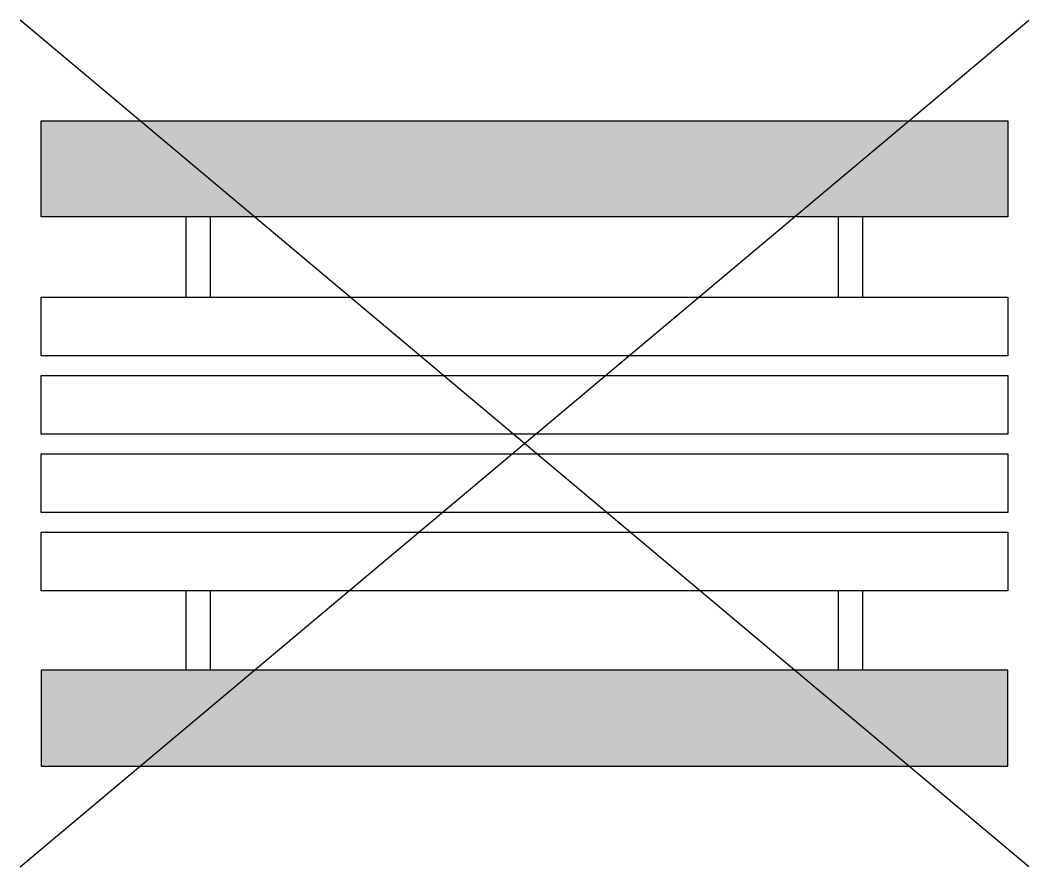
# Model space of a CAD drawing. Header units: metres. Extents: x -1.03 to 1.03, y -0.86 to 0.86.
import ezdxf

# ---------------------------------------------------------------- set-up
doc = ezdxf.new("R2010")
doc.units = ezdxf.units.M
doc.header["$LTSCALE"] = 0.2

msp = doc.modelspace()

# ---------------------------------------------------------------- hatches: boundary and pattern name
for points in [[(0.9843, 0.4613), (0.9843, 0.6572), (-0.9843, 0.6572), (-0.9843, 0.4613)], [(0.9843, -0.6572), (0.9843, -0.4613), (-0.9843, -0.4613), (-0.9843, -0.6572)]]:
    msp.add_hatch(color=256).paths.add_polyline_path(points)

# ---------------------------------------------------------------- linework, layer by layer
at = {"color": 0}
for p, q in [((-1.0273, -0.862), (1.0273, 0.862)), ((1.0273, -0.862), (-1.0273, 0.862))]:
    msp.add_line(p, q, dxfattribs=at)
for p, q in [((-0.689, 0.2979), (-0.689, 0.4613)), ((-0.6398, 0.2979), (-0.6398, 0.4613)), ((0.6398, 0.2979), (0.6398, 0.4613)), ((0.689, 0.2979), (0.689, 0.4613)), ((-0.689, -0.4613), (-0.689, -0.3002)), ((-0.6398, -0.4613), (-0.6398, -0.3002)), ((0.6398, -0.4613), (0.6398, -0.3002)), ((0.689, -0.4613), (0.689, -0.3002))]:
    msp.add_line(p, q)
at = {"flags": 128}
for points in [[(-0.9843, 0.6572), (0.9843, 0.6572), (0.9843, 0.4613), (-0.9843, 0.4613)], [(-0.9843, 0.1783), (-0.9843, 0.2979), (0.9843, 0.2979), (0.9843, 0.1783)], [(-0.9843, -0.6572), (0.9843, -0.6572), (0.9843, -0.4613), (-0.9843, -0.4613)]]:
    msp.add_lwpolyline(points, close=True, dxfattribs=at)
for points, elevation in [([(-0.9843, 0.0188), (-0.9843, 0.1384), (0.9843, 0.1384), (0.9843, 0.0188)], -0.0128), ([(-0.9843, -0.1407), (-0.9843, -0.021), (0.9843, -0.021), (0.9843, -0.1407)], -0.0255), ([(-0.9843, -0.3002), (-0.9843, -0.1805), (0.9843, -0.1805), (0.9843, -0.3002)], -0.0383)]:
    msp.add_lwpolyline(points, close=True, dxfattribs=dict(at, elevation=elevation))

doc.saveas('drawing.dxf')
